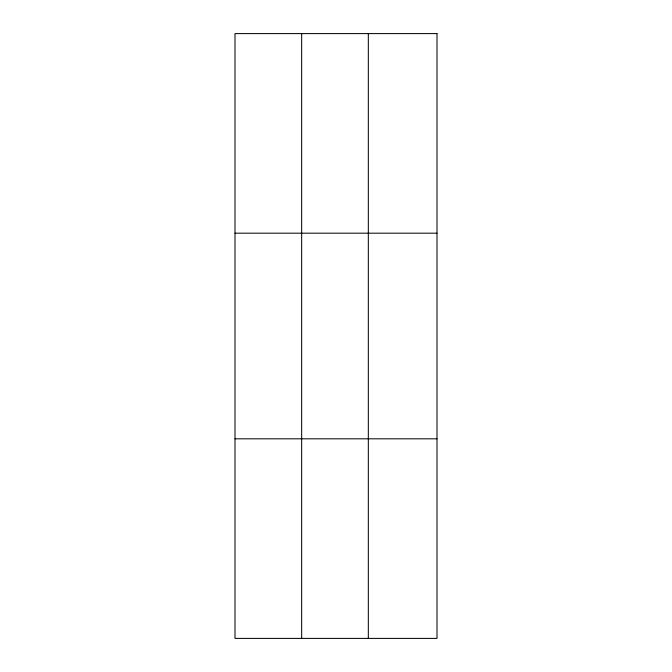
<?xml version="1.0" encoding="UTF-8"?>
<svg xmlns="http://www.w3.org/2000/svg" width="672" height="672" viewBox="0 0 672 672"><rect width="100%" height="100%" fill="white"/><g stroke="black" fill="none" stroke-linecap="round" stroke-linejoin="round"><path stroke-width="1.01" d="M301.661 638.4L301.661 33.6M368.323 638.4L368.323 33.6M234.998 233.184L437.002 233.184M234.998 438.816L437.002 438.816M437.002 33.6L437.002 638.4L234.998 638.4L234.998 33.6L437.002 33.6"/></g></svg>
